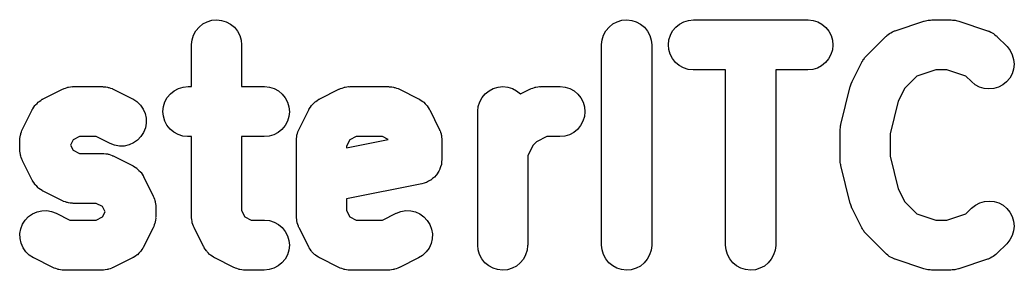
# Model space of a CAD drawing. Extents: x 74.5 to 148.7, y -138.1 to -71.3.
# Drawn here: x 131.34 to 141.27, y -77.35 to -74.85 of the extents above; entities that cross this region are included whole.
import ezdxf

# ---------------------------------------------------------------- set-up
doc = ezdxf.new("R2010")
doc.units = 0
doc.header["$MEASUREMENT"] = 0
doc.layers.add('BLACK', color=7, linetype='CONTINUOUS')

msp = doc.modelspace()

# ---------------------------------------------------------------- linework, layer by layer
at = {"layer": 'BLACK', "linetype": 'CONTINUOUS'}
for p, q in [((133.209, -74.873), (133.256, -74.8592)), ((133.256, -74.8592), (133.304, -74.8548)), ((133.304, -74.8548), (133.353, -74.8599)), ((133.353, -74.8599), (133.399, -74.8743)), ((137.304, -74.873), (137.351, -74.8592)), ((137.351, -74.8592), (137.399, -74.8548)), ((137.399, -74.8548), (137.448, -74.8599)), ((137.448, -74.8599), (137.494, -74.8743)), ((137.969, -74.8736), (138.016, -74.8595)), ((138.016, -74.8595), (138.064, -74.8548)), ((138.064, -74.8548), (139.207, -74.8548)), ((139.207, -74.8548), (139.211, -74.8548)), ((139.211, -74.8548), (139.259, -74.8602)), ((139.259, -74.8602), (139.306, -74.875)), ((140.369, -74.8665), (140.383, -74.8636)), ((140.383, -74.8636), (140.397, -74.8595)), ((140.397, -74.8595), (140.407, -74.8585)), ((140.407, -74.8585), (140.417, -74.8563)), ((140.417, -74.8563), (140.431, -74.8561)), ((140.431, -74.8561), (140.445, -74.8548)), ((140.445, -74.8548), (140.636, -74.8548)), ((140.636, -74.8548), (140.639, -74.8548)), ((140.639, -74.8548), (140.653, -74.8563)), ((140.653, -74.8563), (140.667, -74.8568)), ((140.667, -74.8568), (140.677, -74.8591)), ((140.677, -74.8591), (140.688, -74.8602)), ((140.688, -74.8602), (140.701, -74.8645)), ((140.701, -74.8645), (140.715, -74.8676)), ((133.073, -75.0063), (133.096, -74.9635)), ((133.096, -74.9635), (133.127, -74.9261)), ((133.127, -74.9261), (133.165, -74.8956)), ((133.165, -74.8956), (133.209, -74.873)), ((133.399, -74.8743), (133.442, -74.8975)), ((133.442, -74.8975), (133.48, -74.9286)), ((133.48, -74.9286), (133.511, -74.9664)), ((137.168, -75.0063), (137.191, -74.9635)), ((137.191, -74.9635), (137.223, -74.9261)), ((137.223, -74.9261), (137.261, -74.8956)), ((137.261, -74.8956), (137.304, -74.873)), ((137.494, -74.8743), (137.537, -74.8975)), ((137.537, -74.8975), (137.575, -74.9286)), ((137.575, -74.9286), (137.606, -74.9664)), ((137.857, -74.965), (137.888, -74.9274)), ((137.888, -74.9274), (137.926, -74.8965)), ((137.926, -74.8965), (137.969, -74.8736)), ((139.306, -74.875), (139.348, -74.8985)), ((139.348, -74.8985), (139.386, -74.9298)), ((139.386, -74.9298), (139.416, -74.9679)), ((140.074, -74.9658), (140.08, -74.9628)), ((140.08, -74.9628), (140.366, -74.8676)), ((140.366, -74.8676), (140.369, -74.8665)), ((140.715, -74.8676), (141, -74.9628)), ((141, -74.9628), (141.004, -74.964)), ((133.052, -75.1013), (133.058, -75.0528)), ((133.058, -75.0528), (133.073, -75.0063)), ((133.511, -74.9664), (133.534, -75.0095)), ((133.534, -75.0095), (133.548, -75.0562)), ((133.548, -75.0562), (133.552, -75.1048)), ((137.148, -75.1013), (137.153, -75.0528)), ((137.153, -75.0528), (137.168, -75.0063)), ((137.606, -74.9664), (137.629, -75.0095)), ((137.629, -75.0095), (137.643, -75.0562)), ((137.643, -75.0562), (137.648, -75.1048)), ((137.814, -75.103), (137.819, -75.0545)), ((137.819, -75.0545), (137.834, -75.0079)), ((137.834, -75.0079), (137.857, -74.965)), ((139.416, -74.9679), (139.439, -75.0111)), ((139.439, -75.0111), (139.453, -75.0579)), ((139.453, -75.0579), (139.457, -75.1065)), ((139.792, -75.2137), (139.983, -75.0232)), ((139.983, -75.0232), (139.985, -75.0208)), ((139.985, -75.0208), (139.991, -75.0162)), ((139.991, -75.0162), (139.996, -75.0109)), ((139.996, -75.0109), (140.01, -75.001)), ((140.01, -75.001), (140.023, -74.9903)), ((140.023, -74.9903), (140.03, -74.9869)), ((140.03, -74.9869), (140.036, -74.9827)), ((140.036, -74.9827), (140.052, -74.9757)), ((140.052, -74.9757), (140.067, -74.9679)), ((140.067, -74.9679), (140.074, -74.9658)), ((141.004, -74.964), (141.01, -74.967)), ((141.01, -74.967), (141.018, -74.9692)), ((141.018, -74.9692), (141.033, -74.9773)), ((141.033, -74.9773), (141.048, -74.9844)), ((141.048, -74.9844), (141.054, -74.9888)), ((141.054, -74.9888), (141.061, -74.9923)), ((141.061, -74.9923), (141.074, -75.0031)), ((141.074, -75.0031), (141.088, -75.0132)), ((141.088, -75.0132), (141.093, -75.0185)), ((141.093, -75.0185), (141.098, -75.0232)), ((141.098, -75.0232), (141.193, -75.1185)), ((133.052, -75.1048), (133.052, -75.1013)), ((133.052, -75.5214), (133.052, -75.1048)), ((133.552, -75.1048), (133.552, -75.5214)), ((137.148, -75.1048), (137.148, -75.1013)), ((137.148, -77.1048), (137.148, -75.1048)), ((137.648, -75.1048), (137.648, -77.1048)), ((137.819, -75.1516), (137.814, -75.103)), ((137.832, -75.1984), (137.819, -75.1516)), ((139.452, -75.155), (139.438, -75.2016)), ((139.457, -75.1065), (139.452, -75.155)), ((141.193, -75.1185), (141.196, -75.1209)), ((141.196, -75.1209), (141.226, -75.1591)), ((141.226, -75.1591), (141.249, -75.2024)), ((137.855, -75.2417), (137.832, -75.1984)), ((137.886, -75.2797), (137.855, -75.2417)), ((139.414, -75.2446), (139.383, -75.2822)), ((139.438, -75.2016), (139.414, -75.2446)), ((139.755, -75.2638), (139.761, -75.2514)), ((139.761, -75.2514), (139.768, -75.2434)), ((139.768, -75.2434), (139.774, -75.2346)), ((139.774, -75.2346), (139.783, -75.2246)), ((139.783, -75.2246), (139.792, -75.2137)), ((141.249, -75.2024), (141.262, -75.2493)), ((141.262, -75.2493), (141.267, -75.2979)), ((137.923, -75.311), (137.886, -75.2797)), ((137.966, -75.3345), (137.923, -75.311)), ((138.012, -75.3493), (137.966, -75.3345)), ((138.061, -75.3547), (138.012, -75.3493)), ((138.064, -75.3548), (138.061, -75.3547)), ((138.386, -75.3548), (138.064, -75.3548)), ((138.386, -77.1048), (138.386, -75.3548)), ((139.207, -75.3548), (138.886, -75.3548)), ((138.886, -75.3548), (138.886, -77.1048)), ((139.256, -75.35), (139.207, -75.3548)), ((139.302, -75.3359), (139.256, -75.35)), ((139.345, -75.313), (139.302, -75.3359)), ((139.383, -75.2822), (139.345, -75.313)), ((139.65, -75.4691), (139.745, -75.2787)), ((139.745, -75.2787), (139.747, -75.2756)), ((139.747, -75.2756), (139.755, -75.2638)), ((140.486, -75.3548), (140.295, -75.4185)), ((140.595, -75.3548), (140.486, -75.3548)), ((140.786, -75.4185), (140.595, -75.3548)), ((141.261, -75.3464), (141.247, -75.3929)), ((141.267, -75.2979), (141.261, -75.3464)), ((140.295, -75.4185), (140.175, -75.5386)), ((140.84, -75.472), (140.786, -75.4185)), ((141.223, -75.4358), (141.192, -75.4732)), ((141.247, -75.3929), (141.223, -75.4358)), ((131.572, -75.6431), (131.762, -75.5478)), ((131.762, -75.5478), (131.765, -75.5463)), ((131.765, -75.5463), (131.772, -75.5437)), ((131.772, -75.5437), (131.779, -75.5403)), ((131.779, -75.5403), (131.795, -75.5354)), ((131.795, -75.5354), (131.811, -75.5295)), ((131.811, -75.5295), (131.818, -75.5283)), ((131.818, -75.5283), (131.825, -75.5262)), ((131.825, -75.5262), (131.842, -75.5245)), ((131.842, -75.5245), (131.859, -75.5219)), ((131.859, -75.5219), (131.866, -75.5221)), ((131.866, -75.5221), (131.874, -75.5214)), ((131.874, -75.5214), (132.16, -75.5214)), ((132.16, -75.5214), (132.163, -75.5215)), ((132.163, -75.5215), (132.17, -75.5223)), ((132.17, -75.5223), (132.178, -75.5221)), ((132.178, -75.5221), (132.195, -75.525)), ((132.195, -75.525), (132.212, -75.5269)), ((132.212, -75.5269), (132.219, -75.5291)), ((132.219, -75.5291), (132.226, -75.5304)), ((132.226, -75.5304), (132.242, -75.5365)), ((132.242, -75.5365), (132.258, -75.5416)), ((132.258, -75.5416), (132.264, -75.5452)), ((132.264, -75.5452), (132.271, -75.5478)), ((132.271, -75.5478), (132.462, -75.6431)), ((132.878, -75.5632), (132.921, -75.5403)), ((132.921, -75.5403), (132.968, -75.5262)), ((132.968, -75.5262), (133.017, -75.5214)), ((133.017, -75.5214), (133.052, -75.5214)), ((133.552, -75.5214), (133.779, -75.5214)), ((133.779, -75.5214), (133.782, -75.5215)), ((133.782, -75.5215), (133.831, -75.5269)), ((133.831, -75.5269), (133.877, -75.5416)), ((133.877, -75.5416), (133.92, -75.5652)), ((134.333, -75.6431), (134.524, -75.5478)), ((134.524, -75.5478), (134.527, -75.5463)), ((134.527, -75.5463), (134.534, -75.5437)), ((134.534, -75.5437), (134.54, -75.5403)), ((134.54, -75.5403), (134.557, -75.5354)), ((134.557, -75.5354), (134.573, -75.5295)), ((134.573, -75.5295), (134.58, -75.5283)), ((134.58, -75.5283), (134.587, -75.5262)), ((134.587, -75.5262), (134.604, -75.5245)), ((134.604, -75.5245), (134.621, -75.5219)), ((134.621, -75.5219), (134.628, -75.5221)), ((134.628, -75.5221), (134.636, -75.5214)), ((134.636, -75.5214), (135.017, -75.5214)), ((135.017, -75.5214), (135.02, -75.5215)), ((135.02, -75.5215), (135.027, -75.5223)), ((135.027, -75.5223), (135.035, -75.5221)), ((135.035, -75.5221), (135.052, -75.525)), ((135.052, -75.525), (135.069, -75.5269)), ((135.069, -75.5269), (135.076, -75.5291)), ((135.076, -75.5291), (135.083, -75.5304)), ((135.083, -75.5304), (135.099, -75.5365)), ((135.099, -75.5365), (135.115, -75.5416)), ((135.115, -75.5416), (135.122, -75.5452)), ((135.122, -75.5452), (135.128, -75.5478)), ((135.128, -75.5478), (135.319, -75.6431)), ((136.023, -75.5622), (136.066, -75.5396)), ((136.066, -75.5396), (136.113, -75.5259)), ((136.113, -75.5259), (136.161, -75.5214)), ((136.161, -75.5214), (136.21, -75.5265)), ((136.21, -75.5265), (136.256, -75.541)), ((136.256, -75.541), (136.299, -75.5642)), ((136.336, -75.5943), (136.429, -75.5478)), ((136.429, -75.5478), (136.432, -75.5463)), ((136.432, -75.5463), (136.439, -75.5437)), ((136.439, -75.5437), (136.445, -75.5403)), ((136.445, -75.5403), (136.462, -75.5354)), ((136.462, -75.5354), (136.478, -75.5295)), ((136.478, -75.5295), (136.485, -75.5283)), ((136.485, -75.5283), (136.492, -75.5262)), ((136.492, -75.5262), (136.509, -75.5245)), ((136.509, -75.5245), (136.526, -75.5219)), ((136.526, -75.5219), (136.533, -75.5221)), ((136.533, -75.5221), (136.54, -75.5214)), ((136.54, -75.5214), (136.731, -75.5214)), ((136.731, -75.5214), (136.734, -75.5215)), ((136.734, -75.5215), (136.783, -75.5269)), ((136.783, -75.5269), (136.829, -75.5416)), ((136.829, -75.5416), (136.872, -75.5652)), ((139.536, -75.9013), (139.631, -75.5203)), ((139.631, -75.5203), (139.632, -75.5169)), ((139.632, -75.5169), (139.633, -75.5159)), ((139.633, -75.5147), (139.641, -75.493)), ((139.633, -75.5159), (139.633, -75.5147)), ((139.641, -75.493), (139.649, -75.4712)), ((139.649, -75.4712), (139.65, -75.4702)), ((139.65, -75.4702), (139.65, -75.4691)), ((140.175, -75.5386), (140.11, -75.6682)), ((140.878, -75.503), (140.84, -75.472)), ((140.921, -75.526), (140.878, -75.503)), ((140.967, -75.5403), (140.921, -75.526)), ((141.016, -75.5452), (140.967, -75.5403)), ((141.064, -75.5406), (141.016, -75.5452)), ((141.111, -75.5267), (141.064, -75.5406)), ((141.154, -75.504), (141.111, -75.5267)), ((141.192, -75.4732), (141.154, -75.504)), ((131.53, -75.669), (131.546, -75.6589)), ((131.546, -75.6589), (131.562, -75.6481)), ((131.562, -75.6481), (131.567, -75.6459)), ((131.567, -75.6459), (131.572, -75.6431)), ((132.462, -75.6431), (132.465, -75.6446)), ((132.465, -75.6446), (132.506, -75.6712)), ((132.786, -75.6745), (132.809, -75.6316)), ((132.809, -75.6316), (132.841, -75.594)), ((132.841, -75.594), (132.878, -75.5632)), ((133.92, -75.5652), (133.957, -75.5965)), ((133.957, -75.5965), (133.988, -75.6345)), ((133.988, -75.6345), (134.01, -75.6778)), ((134.292, -75.669), (134.308, -75.6589)), ((134.308, -75.6589), (134.324, -75.6481)), ((134.324, -75.6481), (134.329, -75.6459)), ((134.329, -75.6459), (134.333, -75.6431)), ((135.319, -75.6431), (135.322, -75.6446)), ((135.322, -75.6446), (135.327, -75.6476)), ((135.327, -75.6476), (135.332, -75.6498)), ((135.332, -75.6498), (135.347, -75.6608)), ((135.93, -75.6729), (135.953, -75.6302)), ((135.953, -75.6302), (135.985, -75.5928)), ((135.985, -75.5928), (136.023, -75.5622)), ((136.299, -75.5642), (136.336, -75.5943)), ((136.872, -75.5652), (136.91, -75.5965)), ((136.91, -75.5965), (136.94, -75.6345)), ((136.94, -75.6345), (136.963, -75.6778)), ((131.364, -75.9453), (131.46, -75.7549)), ((131.46, -75.7549), (131.461, -75.7518)), ((131.461, -75.7518), (131.464, -75.7472)), ((131.464, -75.7472), (131.466, -75.7423)), ((131.466, -75.7423), (131.478, -75.7268)), ((131.478, -75.7268), (131.488, -75.7108)), ((131.488, -75.7108), (131.492, -75.7069)), ((131.492, -75.7069), (131.495, -75.7025)), ((131.495, -75.7025), (131.509, -75.6895)), ((131.509, -75.6895), (131.522, -75.6758)), ((131.522, -75.6758), (131.526, -75.6727)), ((131.526, -75.6727), (131.53, -75.669)), ((132.506, -75.6712), (132.541, -75.7052)), ((132.541, -75.7052), (132.569, -75.7453)), ((132.569, -75.7453), (132.588, -75.7901)), ((132.767, -75.7697), (132.772, -75.7212)), ((132.772, -75.7212), (132.786, -75.6745)), ((134.01, -75.6778), (134.024, -75.7246)), ((134.024, -75.7246), (134.029, -75.7732)), ((134.126, -75.9453), (134.222, -75.7549)), ((134.222, -75.7549), (134.223, -75.7518)), ((134.223, -75.7518), (134.226, -75.7472)), ((134.226, -75.7472), (134.228, -75.7423)), ((134.228, -75.7423), (134.239, -75.7268)), ((134.239, -75.7268), (134.25, -75.7108)), ((134.25, -75.7108), (134.254, -75.7069)), ((134.254, -75.7069), (134.257, -75.7025)), ((134.257, -75.7025), (134.271, -75.6895)), ((134.271, -75.6895), (134.284, -75.6758)), ((134.284, -75.6758), (134.288, -75.6727)), ((134.288, -75.6727), (134.292, -75.669)), ((135.347, -75.6608), (135.363, -75.6712)), ((135.363, -75.6712), (135.367, -75.675)), ((135.367, -75.675), (135.371, -75.6781)), ((135.371, -75.6781), (135.384, -75.6919)), ((135.384, -75.6919), (135.398, -75.7052)), ((135.398, -75.7052), (135.401, -75.7096)), ((135.401, -75.7096), (135.405, -75.7136)), ((135.405, -75.7136), (135.415, -75.7297)), ((135.415, -75.7297), (135.426, -75.7453)), ((135.426, -75.7453), (135.428, -75.7503)), ((135.428, -75.7503), (135.431, -75.7549)), ((135.431, -75.7549), (135.526, -75.9453)), ((135.91, -75.7679), (135.915, -75.7194)), ((135.915, -75.7194), (135.93, -75.6729)), ((136.963, -75.6778), (136.977, -75.7246)), ((136.977, -75.7246), (136.981, -75.7732)), ((140.11, -75.6682), (140.029, -75.9927)), ((132.588, -75.7901), (132.598, -75.8378)), ((132.598, -75.8378), (132.599, -75.8866)), ((132.771, -75.8183), (132.767, -75.7697)), ((132.785, -75.8651), (132.771, -75.8183)), ((134.023, -75.8217), (134.009, -75.8683)), ((134.029, -75.7732), (134.023, -75.8217)), ((135.91, -75.7714), (135.91, -75.7679)), ((135.91, -77.1048), (135.91, -75.7714)), ((136.976, -75.8217), (136.961, -75.8683)), ((136.981, -75.7732), (136.976, -75.8217)), ((131.358, -75.9587), (131.362, -75.9522)), ((131.362, -75.9522), (131.364, -75.9453)), ((132.591, -75.9346), (132.573, -75.98)), ((132.599, -75.8866), (132.591, -75.9346)), ((132.807, -75.9083), (132.785, -75.8651)), ((132.838, -75.9463), (132.807, -75.9083)), ((132.875, -75.9777), (132.838, -75.9463)), ((133.955, -75.9488), (133.917, -75.9797)), ((133.986, -75.9112), (133.955, -75.9488)), ((134.009, -75.8683), (133.986, -75.9112)), ((134.12, -75.9587), (134.124, -75.9522)), ((134.124, -75.9522), (134.126, -75.9453)), ((135.526, -75.9453), (135.528, -75.9485)), ((135.528, -75.9485), (135.53, -75.9554)), ((135.53, -75.9554), (135.534, -75.9619)), ((136.907, -75.9488), (136.869, -75.9797)), ((136.938, -75.9112), (136.907, -75.9488)), ((136.961, -75.8683), (136.938, -75.9112)), ((139.529, -75.9495), (139.532, -75.9298)), ((139.529, -75.954), (139.529, -75.9495)), ((139.529, -75.9584), (139.529, -75.954)), ((139.532, -75.9298), (139.534, -75.9099)), ((139.534, -75.9099), (139.535, -75.9057)), ((139.535, -75.9057), (139.536, -75.9013)), ((131.338, -76.0537), (131.339, -76.0463)), ((131.338, -76.0571), (131.338, -76.0537)), ((131.339, -76.039), (131.342, -76.0221)), ((131.339, -76.0463), (131.339, -76.039)), ((131.342, -76.0221), (131.344, -76.0052)), ((131.344, -76.0052), (131.346, -75.9982)), ((131.346, -75.9982), (131.347, -75.9909)), ((131.347, -75.9909), (131.353, -75.9749)), ((131.353, -75.9749), (131.358, -75.9587)), ((131.87, -76.053), (131.844, -76.1048)), ((131.933, -76.0214), (131.87, -76.053)), ((132.101, -76.0214), (131.933, -76.0214)), ((132.238, -76.0903), (132.101, -76.0214)), ((132.547, -76.0211), (132.513, -76.0564)), ((132.573, -75.98), (132.547, -76.0211)), ((132.918, -76.0012), (132.875, -75.9777)), ((132.965, -76.016), (132.918, -76.0012)), ((133.013, -76.0214), (132.965, -76.016)), ((133.017, -76.0214), (133.013, -76.0214)), ((133.052, -76.0214), (133.017, -76.0214)), ((133.052, -76.819), (133.052, -76.0214)), ((133.779, -76.0214), (133.552, -76.0214)), ((133.552, -76.0214), (133.552, -76.76)), ((133.827, -76.0167), (133.779, -76.0214)), ((133.874, -76.0026), (133.827, -76.0167)), ((133.917, -75.9797), (133.874, -76.0026)), ((134.1, -76.0537), (134.101, -76.0463)), ((134.1, -76.0571), (134.1, -76.0537)), ((134.101, -76.039), (134.104, -76.0221)), ((134.101, -76.0463), (134.101, -76.039)), ((134.104, -76.0221), (134.105, -76.0052)), ((134.105, -76.0052), (134.108, -75.9982)), ((134.108, -75.9982), (134.109, -75.9909)), ((134.109, -75.9909), (134.115, -75.9749)), ((134.115, -75.9749), (134.12, -75.9587)), ((134.6, -76.1331), (135.015, -76.0501)), ((134.632, -76.053), (134.6, -76.1162)), ((134.695, -76.0214), (134.632, -76.053)), ((134.958, -76.0214), (134.695, -76.0214)), ((135.015, -76.0501), (134.958, -76.0214)), ((135.534, -75.9619), (135.538, -75.9782)), ((135.538, -75.9782), (135.544, -75.9943)), ((135.544, -75.9943), (135.545, -76.0015)), ((135.545, -76.0015), (135.548, -76.0086)), ((135.548, -76.0086), (135.549, -76.0256)), ((135.549, -76.0256), (135.552, -76.0425)), ((135.552, -76.0425), (135.552, -76.0498)), ((135.552, -76.0498), (135.552, -76.0571)), ((136.599, -76.0214), (136.498, -76.0721)), ((136.731, -76.0214), (136.599, -76.0214)), ((136.78, -76.0167), (136.731, -76.0214)), ((136.826, -76.0026), (136.78, -76.0167)), ((136.869, -75.9797), (136.826, -76.0026)), ((139.529, -75.9619), (139.529, -75.9584)), ((139.529, -76.2476), (139.529, -75.9619)), ((140.029, -75.9927), (140.029, -76.2168)), ((131.338, -76.1524), (131.338, -76.0571)), ((131.339, -76.1597), (131.338, -76.1524)), ((131.844, -76.1048), (131.87, -76.1565)), ((132.284, -76.1077), (132.238, -76.0903)), ((132.332, -76.116), (132.284, -76.1077)), ((132.381, -76.1148), (132.332, -76.116)), ((132.428, -76.1041), (132.381, -76.1148)), ((132.473, -76.0844), (132.428, -76.1041)), ((132.513, -76.0564), (132.473, -76.0844)), ((134.1, -76.819), (134.1, -76.0571)), ((134.6, -76.1162), (134.6, -76.1331)), ((135.552, -76.0571), (135.552, -76.2476)), ((136.46, -76.11), (136.41, -76.2114)), ((136.498, -76.0721), (136.46, -76.11)), ((131.339, -76.1671), (131.339, -76.1597)), ((131.341, -76.1839), (131.339, -76.1671)), ((131.343, -76.2009), (131.341, -76.1839)), ((131.345, -76.208), (131.343, -76.2009)), ((131.346, -76.2152), (131.345, -76.208)), ((131.352, -76.2313), (131.346, -76.2152)), ((131.357, -76.2476), (131.352, -76.2313)), ((131.36, -76.2541), (131.357, -76.2476)), ((131.363, -76.261), (131.36, -76.2541)), ((131.87, -76.1565), (131.933, -76.1881)), ((131.933, -76.1881), (132.16, -76.1881)), ((132.16, -76.1881), (132.163, -76.1881)), ((132.163, -76.1881), (132.17, -76.1889)), ((132.17, -76.1889), (132.178, -76.1888)), ((132.178, -76.1888), (132.195, -76.1917)), ((132.195, -76.1917), (132.212, -76.1936)), ((132.212, -76.1936), (132.219, -76.1958)), ((132.219, -76.1958), (132.226, -76.197)), ((132.226, -76.197), (132.242, -76.2031)), ((132.242, -76.2031), (132.258, -76.2083)), ((132.258, -76.2083), (132.264, -76.2119)), ((132.264, -76.2119), (132.271, -76.2145)), ((132.271, -76.2145), (132.462, -76.3097)), ((135.552, -76.2511), (135.55, -76.2743)), ((135.552, -76.2476), (135.552, -76.2488)), ((135.552, -76.2488), (135.552, -76.2489)), ((135.552, -76.2489), (135.552, -76.2489)), ((135.552, -76.2489), (135.552, -76.2511)), ((136.41, -76.2114), (136.41, -77.1048)), ((139.529, -76.2521), (139.529, -76.2476)), ((139.529, -76.2565), (139.529, -76.2521)), ((140.029, -76.2168), (140.11, -76.5413)), ((131.364, -76.2642), (131.363, -76.261)), ((131.46, -76.4547), (131.364, -76.2642)), ((132.462, -76.3097), (132.465, -76.3113)), ((132.465, -76.3113), (132.469, -76.3143)), ((132.469, -76.3143), (132.474, -76.3165)), ((132.474, -76.3165), (132.49, -76.3275)), ((132.49, -76.3275), (132.506, -76.3379)), ((132.506, -76.3379), (132.51, -76.3416)), ((132.51, -76.3416), (132.514, -76.3448)), ((132.514, -76.3448), (132.527, -76.3586)), ((135.532, -76.3461), (135.521, -76.3665)), ((135.533, -76.345), (135.532, -76.3461)), ((135.54, -76.3218), (135.533, -76.3441)), ((135.533, -76.3441), (135.533, -76.345)), ((135.547, -76.2996), (135.54, -76.3218)), ((135.55, -76.2743), (135.547, -76.2974)), ((135.547, -76.2974), (135.547, -76.2985)), ((135.547, -76.2985), (135.547, -76.2996)), ((139.531, -76.2763), (139.529, -76.2565)), ((139.533, -76.2962), (139.531, -76.2763)), ((139.535, -76.3004), (139.533, -76.2962)), ((139.535, -76.3049), (139.535, -76.3004)), ((139.536, -76.3083), (139.535, -76.3049)), ((139.631, -76.6892), (139.536, -76.3083)), ((132.527, -76.3586), (132.541, -76.3719)), ((132.541, -76.3719), (132.544, -76.3763)), ((132.544, -76.3763), (132.548, -76.3802)), ((132.548, -76.3802), (132.558, -76.3963)), ((132.558, -76.3963), (132.569, -76.412)), ((132.569, -76.412), (132.571, -76.417)), ((132.571, -76.417), (132.574, -76.4215)), ((132.574, -76.4215), (132.669, -76.612)), ((135.459, -76.4408), (135.441, -76.4556)), ((135.477, -76.4262), (135.459, -76.4408)), ((135.478, -76.4254), (135.477, -76.4262)), ((135.479, -76.4247), (135.478, -76.4254)), ((135.494, -76.4067), (135.479, -76.4247)), ((135.509, -76.3889), (135.494, -76.4067)), ((135.51, -76.387), (135.509, -76.3879)), ((135.509, -76.3879), (135.509, -76.3889)), ((135.521, -76.3665), (135.51, -76.387)), ((131.463, -76.4592), (131.46, -76.4547)), ((131.465, -76.4642), (131.463, -76.4592)), ((131.476, -76.4798), (131.465, -76.4642)), ((131.486, -76.496), (131.476, -76.4798)), ((131.489, -76.4999), (131.486, -76.496)), ((131.492, -76.5043), (131.489, -76.4999)), ((131.506, -76.5176), (131.492, -76.5043)), ((131.519, -76.5314), (131.506, -76.5176)), ((131.524, -76.5346), (131.519, -76.5314)), ((131.527, -76.5383), (131.524, -76.5346)), ((131.543, -76.5487), (131.527, -76.5383)), ((131.559, -76.5597), (131.543, -76.5487)), ((135.351, -76.4928), (134.6, -76.643)), ((135.374, -76.486), (135.351, -76.4928)), ((135.396, -76.4794), (135.374, -76.486)), ((135.397, -76.4789), (135.396, -76.4794)), ((135.398, -76.4786), (135.397, -76.4789)), ((135.419, -76.4676), (135.398, -76.4786)), ((135.439, -76.4568), (135.419, -76.4676)), ((135.44, -76.4561), (135.439, -76.4568)), ((135.441, -76.4556), (135.44, -76.4561)), ((140.11, -76.5413), (140.175, -76.671)), ((131.564, -76.5619), (131.559, -76.5597)), ((131.568, -76.5649), (131.564, -76.5619)), ((131.572, -76.5665), (131.568, -76.5649)), ((131.762, -76.6617), (131.572, -76.5665)), ((132.669, -76.612), (132.67, -76.6151)), ((132.67, -76.6151), (132.673, -76.622)), ((132.673, -76.622), (132.676, -76.6285)), ((132.676, -76.6285), (132.681, -76.6449)), ((132.681, -76.6449), (132.687, -76.6609)), ((134.6, -76.643), (134.6, -76.76)), ((131.769, -76.6643), (131.762, -76.6617)), ((131.775, -76.6679), (131.769, -76.6643)), ((131.792, -76.673), (131.775, -76.6679)), ((131.808, -76.6792), (131.792, -76.673)), ((131.815, -76.6804), (131.808, -76.6792)), ((131.822, -76.6826), (131.815, -76.6804)), ((131.839, -76.6845), (131.822, -76.6826)), ((131.856, -76.6874), (131.839, -76.6845)), ((131.863, -76.6873), (131.856, -76.6874)), ((131.87, -76.6881), (131.863, -76.6873)), ((131.874, -76.6881), (131.87, -76.6881)), ((132.101, -76.6881), (131.874, -76.6881)), ((132.164, -76.7197), (132.101, -76.6881)), ((132.19, -76.7714), (132.164, -76.7197)), ((132.687, -76.6609), (132.688, -76.6682)), ((132.688, -76.6682), (132.69, -76.6752)), ((132.69, -76.6752), (132.692, -76.6923)), ((132.692, -76.6923), (132.695, -76.7091)), ((132.695, -76.7091), (132.695, -76.7165)), ((132.695, -76.7165), (132.695, -76.7238)), ((132.695, -76.7238), (132.695, -76.819)), ((139.632, -76.6903), (139.631, -76.6892)), ((139.632, -76.6914), (139.632, -76.6903)), ((139.64, -76.7133), (139.632, -76.6914)), ((139.648, -76.7352), (139.64, -76.7133)), ((139.648, -76.7362), (139.648, -76.7352)), ((139.649, -76.7372), (139.648, -76.7362)), ((139.65, -76.7404), (139.649, -76.7372)), ((139.745, -76.9309), (139.65, -76.7404)), ((140.175, -76.671), (140.295, -76.791)), ((140.786, -76.791), (140.84, -76.7375)), ((140.84, -76.7375), (140.842, -76.7351)), ((140.842, -76.7351), (140.881, -76.7046)), ((140.881, -76.7046), (140.924, -76.6822)), ((140.924, -76.6822), (140.971, -76.6686)), ((140.971, -76.6686), (141.019, -76.6643)), ((141.019, -76.6643), (141.068, -76.6696)), ((141.068, -76.6696), (141.114, -76.6842)), ((141.114, -76.6842), (141.157, -76.7075)), ((141.157, -76.7075), (141.195, -76.7387)), ((141.195, -76.7387), (141.225, -76.7767)), ((131.392, -76.855), (131.425, -76.8198)), ((131.425, -76.8198), (131.465, -76.7918)), ((131.465, -76.7918), (131.51, -76.7721)), ((131.51, -76.7721), (131.557, -76.7614)), ((131.557, -76.7614), (131.606, -76.7602)), ((131.606, -76.7602), (131.654, -76.7685)), ((131.654, -76.7685), (131.7, -76.7859)), ((131.7, -76.7859), (131.838, -76.8548)), ((132.101, -76.8548), (132.164, -76.8232)), ((132.164, -76.8232), (132.19, -76.7714)), ((132.695, -76.8372), (132.692, -76.8541)), ((132.695, -76.8225), (132.694, -76.8298)), ((132.694, -76.8298), (132.695, -76.8372)), ((132.695, -76.819), (132.695, -76.8225)), ((133.053, -76.8264), (133.052, -76.819)), ((133.053, -76.8337), (133.053, -76.8264)), ((133.055, -76.8506), (133.053, -76.8337)), ((133.552, -76.76), (133.584, -76.8232)), ((133.584, -76.8232), (133.647, -76.8548)), ((134.101, -76.8264), (134.1, -76.819)), ((134.1, -76.8337), (134.101, -76.8264)), ((134.103, -76.8506), (134.1, -76.8337)), ((134.6, -76.76), (134.632, -76.8232)), ((134.632, -76.8232), (134.695, -76.8548)), ((134.958, -76.8548), (135.095, -76.7859)), ((135.095, -76.7859), (135.098, -76.7844)), ((135.098, -76.7844), (135.144, -76.7676)), ((135.144, -76.7676), (135.192, -76.76)), ((135.192, -76.76), (135.241, -76.7619)), ((135.241, -76.7619), (135.289, -76.7732)), ((135.289, -76.7732), (135.333, -76.7935)), ((135.333, -76.7935), (135.373, -76.8221)), ((135.373, -76.8221), (135.406, -76.8578)), ((140.295, -76.791), (140.486, -76.8548)), ((140.595, -76.8548), (140.786, -76.791)), ((141.225, -76.7767), (141.248, -76.8198)), ((141.248, -76.8198), (141.262, -76.8666)), ((131.339, -76.9896), (131.347, -76.9416)), ((131.347, -76.9416), (131.365, -76.8962)), ((131.365, -76.8962), (131.392, -76.855)), ((131.838, -76.8548), (132.101, -76.8548)), ((132.669, -76.9308), (132.574, -77.1213)), ((132.671, -76.924), (132.669, -76.9308)), ((132.675, -76.9175), (132.671, -76.924)), ((132.68, -76.9012), (132.675, -76.9175)), ((132.686, -76.8853), (132.68, -76.9012)), ((132.688, -76.878), (132.686, -76.8853)), ((132.69, -76.871), (132.688, -76.878)), ((132.692, -76.8541), (132.69, -76.871)), ((133.057, -76.8676), (133.055, -76.8506)), ((133.059, -76.8746), (133.057, -76.8676)), ((133.06, -76.8819), (133.059, -76.8746)), ((133.066, -76.898), (133.06, -76.8819)), ((133.071, -76.9143), (133.066, -76.898)), ((133.075, -76.9208), (133.071, -76.9143)), ((133.077, -76.9277), (133.075, -76.9208)), ((133.079, -76.9309), (133.077, -76.9277)), ((133.174, -77.1213), (133.079, -76.9309)), ((133.647, -76.8548), (133.779, -76.8548)), ((133.779, -76.8548), (133.782, -76.8548)), ((133.782, -76.8548), (133.831, -76.8602)), ((133.831, -76.8602), (133.877, -76.875)), ((133.877, -76.875), (133.92, -76.8985)), ((133.92, -76.8985), (133.957, -76.9298)), ((133.957, -76.9298), (133.988, -76.9679)), ((134.105, -76.8676), (134.103, -76.8506)), ((134.107, -76.8746), (134.105, -76.8676)), ((134.108, -76.8819), (134.107, -76.8746)), ((134.114, -76.898), (134.108, -76.8819)), ((134.119, -76.9143), (134.114, -76.898)), ((134.122, -76.9208), (134.119, -76.9143)), ((134.125, -76.9277), (134.122, -76.9208)), ((134.126, -76.9308), (134.125, -76.9277)), ((134.222, -77.1213), (134.126, -76.9308)), ((134.695, -76.8548), (134.958, -76.8548)), ((135.406, -76.8578), (135.432, -76.8993)), ((135.432, -76.8993), (135.449, -76.945)), ((135.449, -76.945), (135.457, -76.9931)), ((139.753, -76.9427), (139.745, -76.9309)), ((139.759, -76.9552), (139.753, -76.9427)), ((140.486, -76.8548), (140.595, -76.8548)), ((141.262, -76.8666), (141.267, -76.9152)), ((141.267, -76.9152), (141.262, -76.9637)), ((131.34, -77.0384), (131.339, -76.9896)), ((131.35, -77.0861), (131.34, -77.0384)), ((133.988, -76.9679), (134.01, -77.0111)), ((134.01, -77.0111), (134.024, -77.0579)), ((135.455, -77.0419), (135.444, -77.0894)), ((135.457, -76.9931), (135.455, -77.0419)), ((139.766, -76.9633), (139.759, -76.9552)), ((139.771, -76.9722), (139.766, -76.9633)), ((139.781, -76.9824), (139.771, -76.9722)), ((139.79, -76.9933), (139.781, -76.9824)), ((139.792, -76.9958), (139.79, -76.9933)), ((139.983, -77.1863), (139.792, -76.9958)), ((141.247, -77.0104), (141.224, -77.0534)), ((141.262, -76.9637), (141.247, -77.0104)), ((131.37, -77.1309), (131.35, -77.0861)), ((131.397, -77.171), (131.37, -77.1309)), ((132.567, -77.1339), (132.556, -77.1494)), ((132.569, -77.129), (132.567, -77.1339)), ((132.572, -77.1244), (132.569, -77.129)), ((132.574, -77.1213), (132.572, -77.1244)), ((133.177, -77.1259), (133.174, -77.1213)), ((133.179, -77.1309), (133.177, -77.1259)), ((133.19, -77.1465), (133.179, -77.1309)), ((133.2, -77.1626), (133.19, -77.1465)), ((134.029, -77.1065), (134.023, -77.155)), ((134.024, -77.0579), (134.029, -77.1065)), ((134.225, -77.1259), (134.222, -77.1213)), ((134.227, -77.1309), (134.225, -77.1259)), ((134.237, -77.1465), (134.227, -77.1309)), ((134.248, -77.1626), (134.237, -77.1465)), ((135.424, -77.1339), (135.396, -77.1737)), ((135.444, -77.0894), (135.424, -77.1339)), ((135.914, -77.1533), (135.91, -77.1048)), ((136.409, -77.1083), (136.404, -77.1567)), ((136.41, -77.1048), (136.409, -77.1083)), ((137.152, -77.1533), (137.148, -77.1048)), ((137.648, -77.1083), (137.642, -77.1567)), ((137.648, -77.1048), (137.648, -77.1083)), ((138.39, -77.1533), (138.386, -77.1048)), ((138.886, -77.1083), (138.88, -77.1567)), ((138.886, -77.1048), (138.886, -77.1083)), ((141.193, -77.0911), (141.098, -77.1863)), ((141.224, -77.0534), (141.193, -77.0911)), ((131.432, -77.205), (131.397, -77.171)), ((131.473, -77.2315), (131.432, -77.205)), ((131.476, -77.2331), (131.473, -77.2315)), ((131.667, -77.3284), (131.476, -77.2331)), ((132.462, -77.2331), (132.271, -77.3284)), ((132.466, -77.2303), (132.462, -77.2331)), ((132.471, -77.2281), (132.466, -77.2303)), ((132.487, -77.2173), (132.471, -77.2281)), ((132.503, -77.2072), (132.487, -77.2173)), ((132.507, -77.2034), (132.503, -77.2072)), ((132.511, -77.2004), (132.507, -77.2034)), ((132.525, -77.1867), (132.511, -77.2004)), ((132.539, -77.1737), (132.525, -77.1867)), ((132.542, -77.1692), (132.539, -77.1737)), ((132.545, -77.1654), (132.542, -77.1692)), ((132.556, -77.1494), (132.545, -77.1654)), ((133.204, -77.1666), (133.2, -77.1626)), ((133.207, -77.171), (133.204, -77.1666)), ((133.22, -77.1843), (133.207, -77.171)), ((133.233, -77.1981), (133.22, -77.1843)), ((133.238, -77.2012), (133.233, -77.1981)), ((133.242, -77.205), (133.238, -77.2012)), ((133.258, -77.2154), (133.242, -77.205)), ((133.273, -77.2264), (133.258, -77.2154)), ((133.278, -77.2286), (133.273, -77.2264)), ((133.283, -77.2315), (133.278, -77.2286)), ((133.286, -77.2331), (133.283, -77.2315)), ((133.476, -77.3284), (133.286, -77.2331)), ((133.986, -77.2446), (133.955, -77.2822)), ((134.009, -77.2016), (133.986, -77.2446)), ((134.023, -77.155), (134.009, -77.2016)), ((134.251, -77.1666), (134.248, -77.1626)), ((134.254, -77.171), (134.251, -77.1666)), ((134.268, -77.1843), (134.254, -77.171)), ((134.281, -77.1981), (134.268, -77.1843)), ((134.286, -77.2012), (134.281, -77.1981)), ((134.289, -77.205), (134.286, -77.2012)), ((134.305, -77.2154), (134.289, -77.205)), ((134.321, -77.2264), (134.305, -77.2154)), ((134.326, -77.2286), (134.321, -77.2264)), ((134.33, -77.2315), (134.326, -77.2286)), ((134.333, -77.2331), (134.33, -77.2315)), ((134.524, -77.3284), (134.333, -77.2331)), ((135.319, -77.2331), (135.128, -77.3284)), ((135.36, -77.2072), (135.319, -77.2331)), ((135.396, -77.1737), (135.36, -77.2072)), ((135.928, -77.2), (135.914, -77.1533)), ((135.951, -77.2431), (135.928, -77.2)), ((135.982, -77.2809), (135.951, -77.2431)), ((136.366, -77.246), (136.334, -77.2834)), ((136.389, -77.2032), (136.366, -77.246)), ((136.404, -77.1567), (136.389, -77.2032)), ((137.166, -77.2), (137.152, -77.1533)), ((137.189, -77.2431), (137.166, -77.2)), ((137.22, -77.2809), (137.189, -77.2431)), ((137.604, -77.246), (137.573, -77.2834)), ((137.627, -77.2032), (137.604, -77.246)), ((137.642, -77.1567), (137.627, -77.2032)), ((138.405, -77.2), (138.39, -77.1533)), ((138.427, -77.2431), (138.405, -77.2)), ((138.458, -77.2809), (138.427, -77.2431)), ((138.842, -77.246), (138.811, -77.2834)), ((138.865, -77.2032), (138.842, -77.246)), ((138.88, -77.1567), (138.865, -77.2032)), ((139.988, -77.191), (139.983, -77.1863)), ((139.993, -77.1964), (139.988, -77.191)), ((140.007, -77.2064), (139.993, -77.1964)), ((140.02, -77.2173), (140.007, -77.2064)), ((140.027, -77.2207), (140.02, -77.2173)), ((140.033, -77.2251), (140.027, -77.2207)), ((140.048, -77.2322), (140.033, -77.2251)), ((140.063, -77.2403), (140.048, -77.2322)), ((140.07, -77.2425), (140.063, -77.2403)), ((140.077, -77.2456), (140.07, -77.2425)), ((140.08, -77.2467), (140.077, -77.2456)), ((140.366, -77.3419), (140.08, -77.2467)), ((141, -77.2467), (140.715, -77.3419)), ((141.007, -77.2437), (141, -77.2467)), ((141.014, -77.2416), (141.007, -77.2437)), ((141.029, -77.2338), (141.014, -77.2416)), ((141.045, -77.2268), (141.029, -77.2338)), ((141.051, -77.2226), (141.045, -77.2268)), ((141.058, -77.2192), (141.051, -77.2226)), ((141.071, -77.2085), (141.058, -77.2192)), ((141.085, -77.1987), (141.071, -77.2085)), ((141.09, -77.1933), (141.085, -77.1987)), ((141.096, -77.1888), (141.09, -77.1933)), ((141.098, -77.1863), (141.096, -77.1888)), ((131.674, -77.331), (131.667, -77.3284)), ((131.68, -77.3345), (131.674, -77.331)), ((131.696, -77.3397), (131.68, -77.3345)), ((131.712, -77.3458), (131.696, -77.3397)), ((131.72, -77.3471), (131.712, -77.3458)), ((132.222, -77.3467), (132.215, -77.3479)), ((132.238, -77.3408), (132.222, -77.3467)), ((132.255, -77.3359), (132.238, -77.3408)), ((132.261, -77.3324), (132.255, -77.3359)), ((132.268, -77.3299), (132.261, -77.3324)), ((132.271, -77.3284), (132.268, -77.3299)), ((133.483, -77.331), (133.476, -77.3284)), ((133.49, -77.3345), (133.483, -77.331)), ((133.506, -77.3397), (133.49, -77.3345)), ((133.522, -77.3458), (133.506, -77.3397)), ((133.529, -77.3471), (133.522, -77.3458)), ((133.874, -77.3359), (133.827, -77.35)), ((133.917, -77.313), (133.874, -77.3359)), ((133.955, -77.2822), (133.917, -77.313)), ((134.531, -77.331), (134.524, -77.3284)), ((134.537, -77.3345), (134.531, -77.331)), ((134.554, -77.3397), (134.537, -77.3345)), ((134.569, -77.3458), (134.554, -77.3397)), ((134.577, -77.3471), (134.569, -77.3458)), ((135.08, -77.3467), (135.072, -77.3479)), ((135.096, -77.3408), (135.08, -77.3467)), ((135.112, -77.3359), (135.096, -77.3408)), ((135.118, -77.3324), (135.112, -77.3359)), ((135.125, -77.3299), (135.118, -77.3324)), ((135.128, -77.3284), (135.125, -77.3299)), ((136.02, -77.312), (135.982, -77.2809)), ((136.063, -77.3352), (136.02, -77.312)), ((136.109, -77.3497), (136.063, -77.3352)), ((136.253, -77.3366), (136.206, -77.3503)), ((136.296, -77.314), (136.253, -77.3366)), ((136.334, -77.2834), (136.296, -77.314)), ((137.258, -77.312), (137.22, -77.2809)), ((137.301, -77.3352), (137.258, -77.312)), ((137.347, -77.3497), (137.301, -77.3352)), ((137.491, -77.3366), (137.444, -77.3503)), ((137.535, -77.314), (137.491, -77.3366)), ((137.573, -77.2834), (137.535, -77.314)), ((138.496, -77.312), (138.458, -77.2809)), ((138.539, -77.3352), (138.496, -77.312)), ((138.585, -77.3497), (138.539, -77.3352)), ((138.729, -77.3366), (138.683, -77.3503)), ((138.773, -77.314), (138.729, -77.3366)), ((138.811, -77.2834), (138.773, -77.314)), ((140.38, -77.3451), (140.366, -77.3419)), ((140.393, -77.3493), (140.38, -77.3451)), ((140.698, -77.3459), (140.684, -77.35)), ((140.711, -77.343), (140.698, -77.3459)), ((140.715, -77.3419), (140.711, -77.343)), ((131.727, -77.3493), (131.72, -77.3471)), ((131.744, -77.3512), (131.727, -77.3493)), ((131.76, -77.3541), (131.744, -77.3512)), ((131.768, -77.3539), (131.76, -77.3541)), ((131.775, -77.3547), (131.768, -77.3539)), ((131.779, -77.3548), (131.775, -77.3547)), ((132.16, -77.3548), (131.779, -77.3548)), ((132.167, -77.354), (132.16, -77.3548)), ((132.174, -77.3543), (132.167, -77.354)), ((132.191, -77.3517), (132.174, -77.3543)), ((132.208, -77.35), (132.191, -77.3517)), ((132.215, -77.3479), (132.208, -77.35)), ((133.536, -77.3493), (133.529, -77.3471)), ((133.553, -77.3512), (133.536, -77.3493)), ((133.57, -77.3541), (133.553, -77.3512)), ((133.577, -77.3539), (133.57, -77.3541)), ((133.585, -77.3547), (133.577, -77.3539)), ((133.588, -77.3548), (133.585, -77.3547)), ((133.779, -77.3548), (133.588, -77.3548)), ((133.827, -77.35), (133.779, -77.3548)), ((134.584, -77.3493), (134.577, -77.3471)), ((134.601, -77.3512), (134.584, -77.3493)), ((134.618, -77.3541), (134.601, -77.3512)), ((134.625, -77.3539), (134.618, -77.3541)), ((134.632, -77.3547), (134.625, -77.3539)), ((134.636, -77.3548), (134.632, -77.3547)), ((135.017, -77.3548), (134.636, -77.3548)), ((135.024, -77.354), (135.017, -77.3548)), ((135.031, -77.3543), (135.024, -77.354)), ((135.048, -77.3517), (135.031, -77.3543)), ((135.065, -77.35), (135.048, -77.3517)), ((135.072, -77.3479), (135.065, -77.35)), ((136.158, -77.3548), (136.109, -77.3497)), ((136.206, -77.3503), (136.158, -77.3548)), ((137.396, -77.3548), (137.347, -77.3497)), ((137.444, -77.3503), (137.396, -77.3548)), ((138.634, -77.3548), (138.585, -77.3497)), ((138.683, -77.3503), (138.634, -77.3548)), ((140.404, -77.3505), (140.393, -77.3493)), ((140.414, -77.3528), (140.404, -77.3505)), ((140.428, -77.3532), (140.414, -77.3528)), ((140.442, -77.3547), (140.428, -77.3532)), ((140.445, -77.3548), (140.442, -77.3547)), ((140.636, -77.3548), (140.445, -77.3548)), ((140.65, -77.3534), (140.636, -77.3548)), ((140.664, -77.3532), (140.65, -77.3534)), ((140.674, -77.351), (140.664, -77.3532)), ((140.684, -77.35), (140.674, -77.351))]:
    msp.add_line(p, q, dxfattribs=at)

doc.saveas('drawing.dxf')
